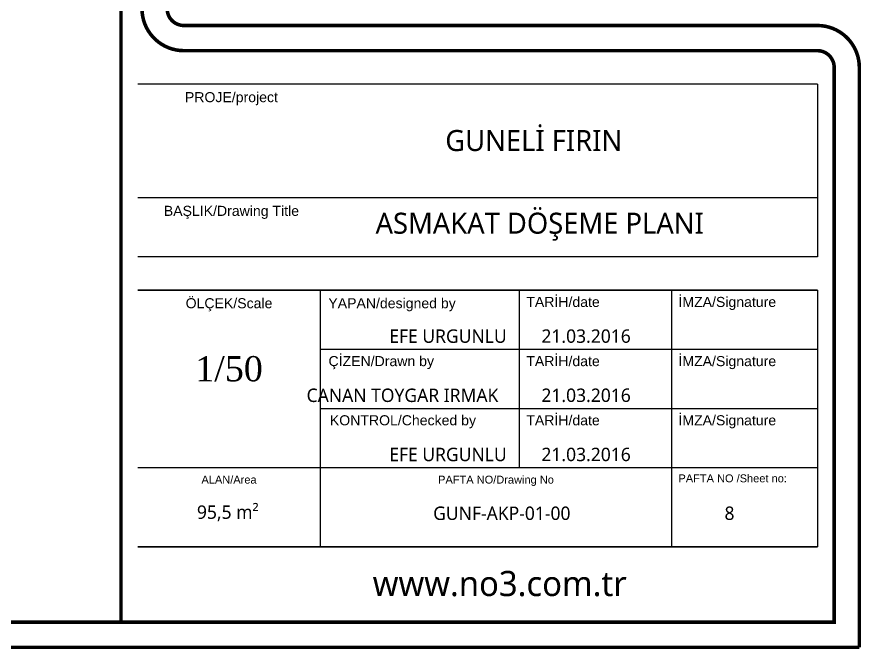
# Model space of a CAD drawing. Header units: millimetres. Extents: x 54215 to 67697, y 23496 to 56611.
# Drawn here: x 62444 to 62949, y 52211 to 52589 of the extents above; entities that cross this region are included whole.
import ezdxf
from ezdxf.enums import TextEntityAlignment as Align

# ---------------------------------------------------------------- set-up
doc = ezdxf.new("R2010")
doc.units = ezdxf.units.MM
doc.layers.add('t_yazı', color=154, linetype='Continuous', lineweight=25)
doc.styles.add('ARIALT', font='arial.ttf', dxfattribs={"height": 10})
doc.styles.get("Standard").update_dxf_attribs({"font": 'arial.ttf'})

msp = doc.modelspace()

# ---------------------------------------------------------------- linework, layer by layer
at = {"color": 250}
for p, q in [((62922.784, 52548.454), (62516.383, 52548.454)), ((62922.784, 52548.454), (62922.784, 52445.261)), ((62516.383, 52480.653), (62922.784, 52480.653)), ((62922.784, 52445.261), (62516.383, 52445.261)), ((62922.784, 52425.191), (62516.383, 52425.191)), ((62516.383, 52425.191), (62922.784, 52425.191)), ((62625.509, 52425.191), (62625.509, 52271.825)), ((62744.499, 52425.191), (62744.499, 52319.015)), ((62835.49, 52425.191), (62835.49, 52271.825)), ((62922.784, 52425.191), (62922.784, 52271.825)), ((62922.784, 52389.799), (62625.509, 52389.799)), ((62625.509, 52354.407), (62922.784, 52354.407)), ((62922.784, 52319.015), (62516.383, 52319.015)), ((62516.383, 52271.825), (62922.784, 52271.825)), ((62922.784, 52271.825), (62516.383, 52271.825))]:
    msp.add_line(p, q, dxfattribs=at)
at = {"color": 252, "const_width": 2.135}
for points in [[(62947.87, 52211.617), (60162.092, 52211.617), (60162.092, 54011.617), (62947.87, 54011.617), (62947.87, 52872.569, -0.4142136), (62922.784, 52847.482), (62543.978, 52847.482, 0.4142136), (62533.943, 52837.448), (62533.943, 52593.61, 0.4142136), (62543.978, 52583.575), (62922.784, 52583.575, -0.4142136), (62947.87, 52558.489), (62947.87, 52211.617)], [(62932.819, 52872.569, -0.4142136), (62922.784, 52862.534), (62543.978, 52862.534, 0.4142136), (62518.891, 52837.448), (62518.891, 52593.61, 0.4142136), (62543.978, 52568.524), (62922.784, 52568.524, -0.4142136), (62932.819, 52558.489), (62932.819, 52226.669), (60177.144, 52226.669), (60177.144, 53996.565), (62932.819, 53996.565), (62932.819, 52872.569)]]:
    msp.add_lwpolyline(points, format="xyb", dxfattribs=at)
msp.add_lwpolyline([(62506.348, 52226.669), (62506.348, 53996.565)], dxfattribs=at)

# ---------------------------------------------------------------- texts
at = {"color": 7}
for s, insert, char_height, width, attachment_point in [('{\\fLucida Sans Unicode|b0|i0|c162|p34;GUNELİ FIRIN}', (62753.161, 52514.697), 12.54325, 279.45279, 5), ('{\\fLucida Sans Unicode|b0|i0|c162|p34;ASMAKAT DÖŞEME PLANI}', (62756.728, 52463.215), 12.54325, 307.0384, 5), ('{\\fLucida Sans Unicode|b0|i0|c162|p34;EFE URGUNLU}', (62666.759, 52397.715), 8.02768, 307.0384, 4), ('{\\fLucida Sans Unicode|b0|i0|c162|p34;21.03.2016}', (62757.75, 52397.715), 8.02768, 307.0384, 4), ('{\\fGeorgia|b0|i0|c162|p18;1/50\\P}', (62570.946, 52378.16), 15.0519, 307.0384, 5), ('{\\fLucida Sans Unicode|b0|i0|c162|p34;CANAN TOYGAR IRMAK}', (62617.33, 52362.323), 8.02768, 307.0384, 4), ('{\\fLucida Sans Unicode|b0|i0|c162|p34;21.03.2016}', (62757.75, 52362.323), 8.02768, 307.0384, 4), ('{\\fLucida Sans Unicode|b0|i0|c162|p34;EFE URGUNLU}', (62666.759, 52326.931), 8.02768, 307.0384, 4), ('{\\fLucida Sans Unicode|b0|i0|c162|p34;21.03.2016}', (62757.75, 52326.931), 8.02768, 307.0384, 4), ('{\\fLucida Sans Unicode|b0|i0|c162|p34;95,5 m²}', (62551.744, 52291.77), 8.02768, 307.0384, 4), ('{\\fLucida Sans Unicode|b0|i0|c162|p34;GUNF-AKP-01-00}', (62693.001, 52291.77), 8.02768, 307.0384, 4), ('{\\fLucida Sans Unicode|b0|i0|c162|p34;8}', (62867.244, 52291.77), 8.02768, 307.0384, 4), ('{\\fLucida Sans Unicode|b0|i0|c162|p34;www.no3.com.tr}', (62732.847, 52249.656), 15.0519, 233.90379, 5)]:
    msp.add_mtext(s, dxfattribs=dict(at, insert=insert, char_height=char_height, width=width, attachment_point=attachment_point))
at = {"layer": 't_yazı', "linetype": 'Continuous', "style": 'ARIALT'}
for s, height, p in [('ALAN/Area', 4.719, (62570.946, 52311.936)), ('PAFTA NO/Drawing No', 4.71898, (62730.59, 52311.936))]:
    msp.add_text(s, height=height, dxfattribs=at).set_placement(p, align=Align.MIDDLE_CENTER)
at = {"layer": 't_yazı', "style": 'ARIALT'}
for s, insert, char_height, width, attachment_point in [('PROJE/project', (62572.383, 52543.735), 6.02076, 111.9856, 2), ('BAŞLIK/Drawing Title', (62572.383, 52475.714), 6.02076, 111.9856, 2), ('ÖLÇEK/Scale', (62570.946, 52420.472), 6.02076, 40.67138, 2), ('YAPAN/designed by', (62668.434, 52420.472), 6.02076, 111.9856, 2), ('TARİH/date', (62748.711, 52421.235), 6.0208, 45.79917, 1), ('İMZA/Signature', (62839.702, 52421.235), 6.02076, 45.79917, 1), ('ÇİZEN/Drawn by', (62661.992, 52385.843), 6.02076, 111.9856, 2), ('TARİH/date', (62748.711, 52385.843), 6.0208, 45.79917, 1), ('İMZA/Signature', (62839.702, 52385.843), 6.02076, 45.79917, 1), ('KONTROL/Checked by', (62631.253, 52350.45), 6.02076, 100.6056, 1), ('TARİH/date', (62748.711, 52350.45), 6.0208, 45.79917, 1), ('İMZA/Signature', (62839.702, 52350.45), 6.02076, 45.79917, 1)]:
    msp.add_mtext(s, dxfattribs=dict(at, insert=insert, char_height=char_height, width=width, attachment_point=attachment_point))
at = {"layer": 't_yazı', "linetype": 'Continuous', "insert": (62839.702, 52315.058), "char_height": 4.71898, "width": 113.029, "attachment_point": 1, "style": 'ARIALT'}
msp.add_mtext('PAFTA NO /Sheet no:', dxfattribs=at)

doc.saveas('drawing.dxf')
